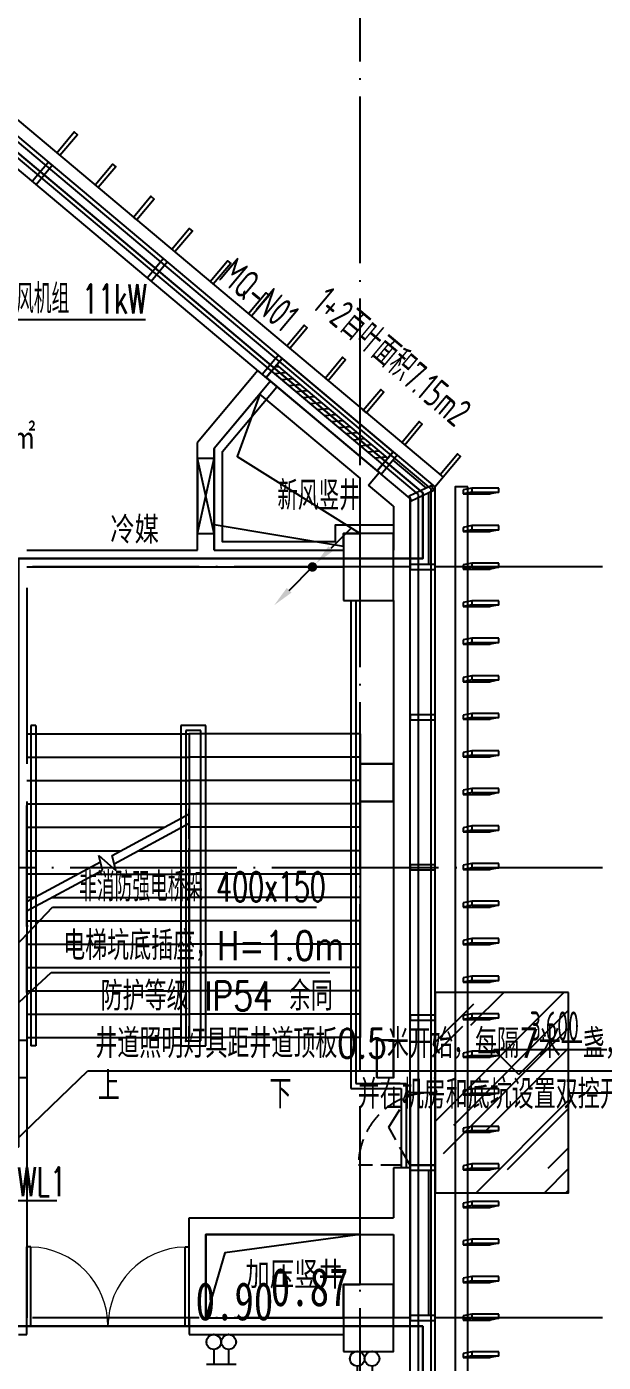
# Model space of a CAD drawing. Extents: x -228436 to 663611, y -207485 to 163917.
# Drawn here: x 53500 to 60417, y 70869 to 86875 of the extents above; entities that cross this region are included whole.
import ezdxf
from ezdxf.enums import TextEntityAlignment as Align

# ---------------------------------------------------------------- set-up
doc = ezdxf.new("R2010")
doc.units = 0
doc.header["$LTSCALE"] = 1000
for name, pattern in [('13#楼幕墙$0$DASH', [0.35, 0.25, -0.1]), ('X-104 13#平面$0$ACAD_ISO05W100', [34, 24, -3, 0.5, -3, 0.5, -3]), ('X-104 13#平面$0$DOTE', [2.42, 2, -0.2, 0.02, -0.2])]:
    doc.linetypes.add(name, pattern=pattern)
doc.layers.get('0').update_dxf_attribs({"linetype": 'CONTINUOUS'})
for name, color, linetype in [('13#楼幕墙$0$A-C_幕墙龙骨', 8, 'CONTINUOUS'), ('13#楼幕墙$0$A-C_玻璃幕墙', 8, 'CONTINUOUS'), ('13#楼幕墙$0$A-C_窗', 8, 'CONTINUOUS'), ('13#楼幕墙$0$A-TECH_结构', 8, 'CONTINUOUS'), ('13#楼幕墙$0$A-金属背板', 8, 'CONTINUOUS'), ('13#楼幕墙$0$D-铝板', 8, 'CONTINUOUS'), ('DIM-动力', 80, 'CONTINUOUS'), ('DIM-插座', 80, 'CONTINUOUS'), ('DIM-箱柜', 80, 'CONTINUOUS'), ('EQUIP-照明', 80, 'CONTINUOUS'), ('LWIRE', 80, 'CONTINUOUS'), ('X-104 13#平面$0$01-标注_标高', 8, 'CONTINUOUS'), ('X-104 13#平面$0$01-标注_符号', 8, 'CONTINUOUS'), ('X-104 13#平面$0$02-TEXT_房间', 9, 'CONTINUOUS'), ('X-104 13#平面$0$02-TEXT_标注', 8, 'CONTINUOUS'), ('X-104 13#平面$0$A-C_玻璃幕墙', 8, 'CONTINUOUS'), ('X-104 13#平面$0$A-E_栏杆', 8, 'CONTINUOUS'), ('X-104 13#平面$0$A-E_电梯', 8, 'CONTINUOUS'), ('X-104 13#平面$0$A-SUR_保温', 8, 'CONTINUOUS'), ('X-104 13#平面$0$A-TECH_暖通', 6, 'CONTINUOUS'), ('X-104 13#平面$0$A-TECH_结构', 8, 'CONTINUOUS'), ('X-104 13#平面$0$A_AXIS-轴线', 8, 'X-104 13#平面$0$DOTE'), ('X-104 13#平面$0$A_STR-砌块墙', 7, 'CONTINUOUS'), ('X-104 13#平面$0$A_STR-砼柱', 7, 'CONTINUOUS'), ('X-104 13#平面$0$DIM_SYMB', 3, 'CONTINUOUS'), ('X-104 13#平面$0$DOOR_FIRE', 8, 'CONTINUOUS'), ('X-104 13#平面$0$EH_玻璃', 8, 'CONTINUOUS'), ('X-104 13#平面$0$s-colu', 40, 'CONTINUOUS')]:
    doc.layers.add(name, color=color, linetype=linetype)
doc.layers.add('X-104 13#平面$0$000套内', color=8, linetype='CONTINUOUS', lineweight=30, plot=False)
doc.layers.add('X-104 13#平面$0$04-不打印_辅助线', color=8, linetype='CONTINUOUS', plot=False)
doc.styles.add('_TEL_DIM', font='ROMANS2', dxfattribs={"width": 0.8, "height": 3.5, "bigfont": 'HZDF2'})
doc.styles.get("Standard").update_dxf_attribs({"font": 'GBENOR', "bigfont": 'GBCBIG'})
doc.styles.add('X-104 13#平面$0$_TCH_DIM', font='ros1.shx', dxfattribs={"width": 0.8, "bigfont": 'jd.shx'})
doc.styles.add('X-104 13#平面$0$_TCH_SPACE', font='STXIHEI.TTF', dxfattribs={"width": 0.75, "height": 5})
doc.styles.add('X-104 13#平面$0$Standard', font='ros1.shx', dxfattribs={"width": 0.75, "bigfont": 'jd.shx'})

# ---------------------------------------------------------------- blocks, each defined once
blk = doc.blocks.new('*U152')
h = blk.add_hatch()
h.set_pattern_fill('ANSI31', color=256, scale=50)
h.set_pattern_definition([(45, (-56212.376, 120006.8), (-56.1266, 56.1266), [])])
h.paths.add_polyline_path([(-1740, 100), (0, 100), (0, 200), (-1740, 200)])
for points in [[(-1740, 0), (0, 0), (0, 300), (-1740, 300)], [(-1740, 100), (0, 100), (0, 200), (-1740, 200)]]:
    blk.add_lwpolyline(points, close=True)
blk = doc.blocks.new('13#楼幕墙$0$llllei')
for p, q in [((325, 50), (0, 50)), ((0, 50), (0, 0)), ((0, 0), (325, 0)), ((325, 0), (325, 50))]:
    blk.add_line(p, q)
for points in [[(0, 50), (-105, 29)], [(-105, 29), (-105, -21)], [(0, 0), (-105, -21)], [(325, 0), (220, -21)], [(-105, -21), (220, -21)]]:
    blk.add_lwpolyline(points)
blk = doc.blocks.new('13#楼幕墙$0$eeeessew')
blk.add_lwpolyline([(50, 0), (0, 0), (0, 325), (50, 325)], close=True)
blk = doc.blocks.new('13#楼幕墙$0$A$C7A413A1D')
blk.add_lwpolyline([(-70, -300), (-10, -300), (-10, 0), (-70, 0)], close=True)
blk = doc.blocks.new('13#楼幕墙$0$A$C2B4E24BF')
at = {"linetype": '13#楼幕墙$0$DASH'}
for points in [[(5, 50), (5, 920)], [(5, 300), (460, 557), (875, 300)]]:
    blk.add_lwpolyline(points, dxfattribs=at)
blk.add_lwpolyline([(5, 0), (875, 0), (875, 300), (5, 300)], close=True)
blk.add_arc((5, 50), 870, 0, 90, dxfattribs=at)
blk = doc.blocks.new('13#楼幕墙')
at = {"layer": '13#楼幕墙$0$A-C_玻璃幕墙'}
for p, q in [((58400, 81360), (53293, 85645)), ((58350, 81337), (53288, 85584)), ((58200, 81267), (53272, 85402)), ((58350, 61350), (58350, 81337)), ((58400, 61300), (58400, 81360)), ((58200, 61500), (58200, 81267)), ((58790, 80940), (58790, 81228))]:
    blk.add_line(p, q, dxfattribs=at)
at = {"layer": '13#楼幕墙$0$A-TECH_结构'}
blk.add_lwpolyline([(4402, 77600), (-600, 77600), (-600, 60000), (21800, 60000), (21800, 61600), (58100, 61600), (58100, 81220), (53261, 85280), (38100, 76527), (38100, 72300), (12410, 72300), (4402, 77600)], dxfattribs=at)
at = {"layer": '13#楼幕墙$0$A-金属背板'}
for p, q in [((57892, 81681), (58293, 81345)), ((58320, 81292), (58320, 80430)), ((58320, 73160), (58320, 71430))]:
    blk.add_line(p, q, dxfattribs=at)
at = {"layer": '13#楼幕墙$0$D-铝板'}
blk.add_lwpolyline([(53309, 85827), (58496, 81475), (58400, 81360), (53293, 85645)], dxfattribs=at)
blk.add_lwpolyline([(58790, 81360), (58640, 81360), (58640, 61200), (58790, 61050), (58790, 81360)], close=True, dxfattribs=at)
at = {"layer": '13#楼幕墙$0$A-C_幕墙龙骨'}
for p, rotation in [((53815, 85207), 319.9999999999213), ((55194, 84050), 319.9999999999213), ((56573, 82893), 319.9999999999213), ((57951, 81736), 319.9999999999213), ((58083, 81256), 115.488553916933), ((58100, 80440), 90), ((58100, 78640), 90), ((58100, 76840), 90), ((58100, 75040), 90), ((58100, 73240), 90), ((58100, 71440), 90)]:
    blk.add_blockref('13#楼幕墙$0$A$C7A413A1D', p, dxfattribs=dict(at, rotation=rotation))
at = {"layer": '13#楼幕墙$0$A-C_窗'}
for name, p, rotation in [('*U152', (56565, 82900), 140.0000000000023), ('13#楼幕墙$0$A$C2B4E24BF', (58400, 73225), 90)]:
    blk.add_blockref(name, p, dxfattribs=dict(at, rotation=rotation))
at = {"layer": '13#楼幕墙$0$D-铝板', "rotation": 320.000000000001}
for p in [(53861, 85364), (54321, 84978), (54781, 84593), (55240, 84207), (55700, 83821), (56160, 83436), (56619, 83050), (57079, 82664), (57538, 82279), (57998, 81893), (58458, 81507)]:
    blk.add_blockref('13#楼幕墙$0$eeeessew', p, dxfattribs=at)
at = {"layer": '13#楼幕墙$0$D-铝板'}
for p in [(58840, 81296), (58840, 80846), (58840, 80396), (58840, 79946), (58840, 79496), (58840, 79046), (58840, 78596), (58840, 78146), (58840, 77696), (58840, 77246), (58840, 76796), (58840, 76346), (58840, 75896), (58840, 75446), (58840, 74996), (58840, 74546), (58840, 74096), (58840, 73646), (58840, 73196), (58840, 72746), (58840, 72296), (58840, 71846), (58840, 71396), (58840, 70946)]:
    blk.add_blockref('13#楼幕墙$0$llllei', p, dxfattribs=at)
blk = doc.blocks.new('X-104 13#平面$0$轴网')
at = {"layer": 'X-104 13#平面$0$A_AXIS-轴线', "linetype": 'X-104 13#平面$0$DOTE'}
for p, q in [((57500, -7401), (57500, 24620.3)), ((60408.4, 18000), (-2925, 18000)), ((60408.4, 9000), (-2925, 9000))]:
    blk.add_line(p, q, dxfattribs=at)
blk = doc.blocks.new('*U102')
blk.add_lwpolyline([(200, 0), (200, 900), (0, 900), (0, 0), (200, 0), (0, 900), (0, 0), (200, 900)])
blk = doc.blocks.new('X-104 13#平面$0$$DorLib2D$00000002')
for p, q in [((-0.5, 0), (-0.5, 0.4875)), ((-0.475, 0.4875), (-0.5, 0.4875)), ((-0.475, 0), (-0.475, 0.4875)), ((0.475, 0), (0.475, 0.4875)), ((0.475, 0.4875), (0.5, 0.4875)), ((0.5, 0), (0.5, 0.4875)), ((-0.5, 0), (-0.475, 0)), ((0.5, 0), (0.475, 0))]:
    blk.add_line(p, q)
at = {"lineweight": 13}
for centre, start, end in [((-0.4875, 0), 0, 88.53072), ((0.4875, 0), 91.46928, 180)]:
    blk.add_arc(centre, 0.4875, start, end, dxfattribs=at)
blk = doc.blocks.new('_FZHK')
blk.add_lwpolyline([(-0.5, -0.5), (0.5, -0.5), (0.5, 0.5), (-0.5, 0.5)], close=True)
blk = doc.blocks.new('X-104 13#平面')
at = {"layer": 'X-104 13#平面$0$EH_玻璃'}
h = blk.add_hatch(dxfattribs=at)
h.set_pattern_fill('AR-RROOF', color=256, scale=600, angle=45)
h.set_pattern_definition([(45, (0, 0), (646.5784, 1724.209), [11430, -1524, 3810, -762]), (45, (447.2, 986), (-1255.44, 177.809), [2286, -251.46, 4572, -571.5]), (45, (-188.6, 727.4), (2440.8336, 3162.8462), [6096, -1066.8, 3048, -762])])
h.paths.add_polyline_path([(60000, 75300), (58400, 75300), (58400, 72900), (60000, 72900)])
at = {"layer": 'X-104 13#平面$0$000套内'}
blk.add_lwpolyline([(4100, 77750), (4100, 68700), (-750, 68700), (-750, 59850), (21950, 59850), (21950, 61450), (58250, 61450), (58250, 71300), (48400, 71300), (48400, 73450), (53400, 73450), (53400, 80500), (58250, 80500), (58250, 81290.1), (53289, 85452.6), (37950, 76613.3), (37950, 72450), (12454.9, 72450), (4447.4, 77750)], close=True, dxfattribs=at)
at = {"layer": 'X-104 13#平面$0$01-标注_标高'}
for p, q in [((59404.2, 74318.4), (59104.2, 74618.4)), ((59104.2, 74618.4), (60460.7, 74618.4)), ((59404.2, 74318.4), (59704.2, 74618.4))]:
    blk.add_line(p, q, dxfattribs=at)
at = {"layer": 'X-104 13#平面$0$01-标注_符号'}
for p, q in [((60000, 74100), (60358.6, 74100)), ((60358.6, 74100), (61776, 74100))]:
    blk.add_line(p, q, dxfattribs=at)
at = {"layer": 'X-104 13#平面$0$A-C_玻璃幕墙'}
blk.add_lwpolyline([(60000, 75300), (58400, 75300), (58400, 72900), (60000, 72900)], close=True, dxfattribs=at)
at = {"layer": 'X-104 13#平面$0$A-E_栏杆'}
for p, q in [((57390, 80000), (57390, 74150)), ((57450, 80000), (57450, 74210)), ((53550, 78500), (53550, 74660)), ((53610, 78500), (53550, 78500)), ((53610, 78500), (53610, 74660)), ((55350, 78500), (55350, 74660)), ((55650, 78500), (55350, 78500)), ((55410, 78440), (55410, 74720)), ((55590, 78440), (55410, 78440)), ((55590, 74720), (55590, 78440)), ((55650, 74660), (55650, 78500)), ((53610, 74660), (53550, 74660)), ((55350, 74660), (55650, 74660)), ((55410, 74720), (55590, 74720)), ((57390, 74150), (57990, 74150)), ((57450, 74210), (58050, 74210)), ((57990, 74150), (57990, 73200)), ((58050, 74210), (58050, 73200)), ((58050, 73200), (57990, 73200))]:
    blk.add_line(p, q, dxfattribs=at)
at = {"layer": 'X-104 13#平面$0$A-E_电梯'}
for p, q in [((57900, 80000), (57900, 74760)), ((53500, 78400), (55450, 78400)), ((55450, 78400), (55450, 74760)), ((57500, 78400), (55450, 78400)), ((57500, 78400), (57500, 74760)), ((53500, 78120), (55450, 78120)), ((57500, 78120), (55450, 78120)), ((53500, 77840), (55450, 77840)), ((57500, 77840), (55450, 77840)), ((53500, 77560), (55450, 77560)), ((53500, 76090.8), (53500, 77540)), ((57500, 77560), (55450, 77560)), ((55450, 77142.8), (55450, 77500)), ((54524.6, 76943.5), (55450, 77442.8)), ((54548.5, 76842.8), (55450, 77329.2)), ((53500, 77280), (55148.2, 77280)), ((57500, 77280), (55450, 77280)), ((53500, 77000), (54629.2, 77000)), ((54839.8, 77000), (55450, 77000)), ((55450, 75300), (55450, 77029.2)), ((57500, 77000), (55450, 77000)), ((53500, 76390.8), (54384, 76867.7)), ((54407.9, 76767), (54366.7, 76940.6)), ((54366.7, 76940.6), (54567.7, 76761.8)), ((54567.7, 76761.8), (54524.6, 76943.5)), ((53500, 76277.2), (54407.9, 76767)), ((54110.2, 76720), (53500, 76720)), ((54320.8, 76720), (55450, 76720)), ((57500, 76720), (55450, 76720)), ((53591.2, 76440), (53500, 76440)), ((53801.8, 76440), (55450, 76440)), ((57500, 76440), (55450, 76440)), ((53500, 76160), (55450, 76160)), ((53500, 76100), (53517, 76100)), ((55450, 76160), (55450, 75300)), ((57500, 76160), (55450, 76160)), ((53500, 75300), (53500, 75977.2)), ((53500, 75880), (55450, 75880)), ((57500, 75880), (55450, 75880)), ((53500, 75600), (55450, 75600)), ((57500, 75600), (55450, 75600)), ((53500, 75320), (55450, 75320)), ((57500, 75320), (55450, 75320)), ((53500, 75040), (55450, 75040)), ((57500, 75040), (55450, 75040)), ((53500, 74760), (55450, 74760)), ((57500, 74760), (55450, 74760))]:
    blk.add_line(p, q, dxfattribs=at)
blk.add_lwpolyline([(57900, 80000), (57900, 76140)], dxfattribs=at)
at = {"layer": 'X-104 13#平面$0$A-SUR_保温'}
blk.add_lwpolyline([(57900, 80900), (57200, 80900), (57200, 80700), (55850, 80700), (55850, 81783.2), (56502.3, 82560.6)], dxfattribs=at)
at = {"layer": 'X-104 13#平面$0$A-TECH_结构'}
blk.add_lwpolyline([(58100, 61600), (58100, 81220), (53261.3, 85280.2), (38100, 76526.8), (38100, 72300), (12409.7, 72300), (4402.3, 77600), (-600, 77600), (-600, 60000), (21800, 60000), (21800, 61600)], close=True, dxfattribs=at)
at = {"layer": 'X-104 13#平面$0$A_AXIS-轴线', "linetype": 'X-104 13#平面$0$DOTE'}
blk.add_line((39500, 76800), (60408.4, 76800), dxfattribs=at)
at = {"layer": 'X-104 13#平面$0$A_STR-砌块墙'}
for p, q in [((56272.5, 82753.4), (55550, 81892.3)), ((56425.7, 82624.9), (56272.5, 82753.4)), ((56425.7, 82624.9), (55750, 81819.6)), ((55550, 80600), (55550, 81892.3)), ((55750, 80600), (55750, 81819.6)), ((57599.5, 81378.9), (57728, 81532.1)), ((58100, 81220), (57728, 81532.1)), ((57900, 81126.8), (57599.5, 81378.9)), ((58100, 81220), (58100, 80500)), ((57900, 81126.8), (57900, 80600)), ((53500, 80600), (55550, 80600)), ((55750, 80600), (57300, 80600)), ((53500, 80400), (55650, 80400)), ((55650, 80400), (57300, 80400)), ((57900, 80400), (57900, 80400)), ((58100, 80400), (57900, 80400)), ((58100, 80500), (58100, 80400)), ((53500, 80150), (53500, 78040)), ((53500, 77590), (53500, 77300)), ((53500, 77300), (53500, 74730)), ((53500, 74280), (53500, 73450)), ((53500, 73450), (53500, 71400)), ((57900, 73200), (57900, 72600)), ((58100, 73200), (57900, 73200)), ((58100, 73200), (58100, 72550)), ((55450, 71400), (55450, 72600)), ((55450, 72600), (57900, 72600)), ((58100, 72550), (58100, 71400)), ((55650, 71400), (55650, 72400)), ((55650, 72400), (57900, 72400)), ((57900, 72400), (57900, 71400)), ((53500, 71200), (53500, 71400)), ((55450, 71400), (55450, 71200)), ((55650, 71400), (57300, 71400)), ((58100, 71400), (57900, 71400)), ((53400, 71200), (53500, 71200)), ((55450, 71200), (55600, 71200)), ((55600, 71200), (57300, 71200))]:
    blk.add_line(p, q, dxfattribs=at)
at = {"layer": 'X-104 13#平面$0$DIM_SYMB'}
for points in [[(56297.2, 82471.7), (55750, 81819.6), (55750, 80907.6), (57300, 80648.9), (57300, 80800), (57500, 80800), (57500, 81462.5), (56297.2, 82471.7), (56023.7, 81722.2), (57500, 80800)], [(57500, 72399.9), (55650, 72399.9), (55650, 71400), (57300, 71400), (57300, 71800), (57500, 71800), (57500, 72399.9), (55878.6, 72181.2), (55650, 71400)]]:
    blk.add_lwpolyline(points, dxfattribs=at)
for points in [[(56525, 74365.4, 0, 0, 0), (56525, 79400, 0, 0, 0), (54475, 79400, 0, 0, 0), (54475, 77240, 80, 0, 0), (54475, 76940, 0, 0, 0)], [(54475, 74460, 0, 0, 0), (54475, 76267, 80, 0, 0), (54475, 76567, 0, 0, 0)]]:
    blk.add_lwpolyline(points, format="xyseb", dxfattribs=at)
at = {"layer": 'X-104 13#平面$0$s-colu'}
for points in [[(57500, 78040), (57900, 78040), (57900, 77590), (57500, 77590)], [(53300.2, 74278), (53300.2, 74728), (53500.2, 74728), (53500.2, 74278)], [(57700, 74278), (57700, 74728), (57900, 74728), (57900, 74278)]]:
    blk.add_lwpolyline(points, close=True, dxfattribs=at)
blk.add_blockref('X-104 13#平面$0$轴网', (0, 62400))
at = {"layer": 'X-104 13#平面$0$A-TECH_暖通'}
blk.add_blockref('*U102', (55550, 80800), dxfattribs=at)
at = {"layer": 'X-104 13#平面$0$A-TECH_结构'}
blk.add_blockref('13#楼幕墙', (0, 0), dxfattribs=at)
at = {"layer": 'X-104 13#平面$0$A_STR-砼柱'}
for p, xscale, yscale, zscale in [((57600, 80400), 600, 800, 800), ((57700, 77815), 400, 450, 450), ((57800, 74505), 200, 450, 450), ((57600, 71400), 600, 800, 800)]:
    blk.add_blockref('_FZHK', p, dxfattribs=dict(at, xscale=xscale, yscale=yscale, zscale=zscale))
at = {"layer": 'X-104 13#平面$0$DOOR_FIRE', "xscale": 1950, "yscale": 1950, "zscale": 200}
blk.add_blockref('X-104 13#平面$0$$DorLib2D$00000002', (54475, 71300), dxfattribs=at)
at = {"layer": 'X-104 13#平面$0$01-标注_标高', "color": 7, "style": 'X-104 13#平面$0$_TCH_DIM', "width": 0.64}
blk.add_text('3.600', height=350, dxfattribs=at).set_placement((59534.7, 74723.4))
at = {"layer": 'X-104 13#平面$0$01-标注_符号', "style": 'X-104 13#平面$0$_TCH_SPACE', "width": 0.75}
blk.add_text('建筑面积28.33㎡', height=285.43, dxfattribs=at).set_placement((51419.6, 81817.7))
at = {"layer": 'X-104 13#平面$0$02-TEXT_房间', "style": 'X-104 13#平面$0$_TCH_SPACE', "width": 0.75}
for s, p in [('冷媒', (54502.5, 80711.8)), ('加压竖井', (56124.1, 71784.2))]:
    blk.add_text(s, height=285.43, dxfattribs=at).set_placement(p)
at = {"layer": 'X-104 13#平面$0$02-TEXT_标注', "linetype": 'X-104 13#平面$0$ACAD_ISO05W100', "style": 'X-104 13#平面$0$Standard', "width": 0.75}
blk.add_text('MQ-N01', height=350, rotation=320.00048, dxfattribs=at).set_placement((55784.8, 83858))
at = {"layer": 'X-104 13#平面$0$02-TEXT_标注', "style": 'X-104 13#平面$0$Standard', "width": 0.75}
blk.add_text('新风竖井', height=347.29, dxfattribs=at).set_placement((56506, 81081.5))
at = {"layer": 'X-104 13#平面$0$04-不打印_辅助线', "style": 'X-104 13#平面$0$Standard', "width": 0.75}
blk.add_text('1+2百叶面积7.15m2', height=347.287, rotation=320, dxfattribs=at).set_placement((56909.7, 83513.5))
at = {"layer": 'X-104 13#平面$0$04-不打印_辅助线', "style": 'X-104 13#平面$0$_TCH_SPACE', "width": 0.75}
for s, p in [('0.87', (56428.4, 71542.6)), ('0.90', (55526, 71372.7))]:
    blk.add_text(s, height=456.68, dxfattribs=at).set_placement(p)
at = {"layer": 'X-104 13#平面$0$DIM_SYMB', "color": 7, "style": 'X-104 13#平面$0$_TCH_DIM', "width": 0.8}
for s, p in [('上', (54352.4, 74005)), ('下', (56413.2, 73910.4))]:
    blk.add_text(s, height=347.3, dxfattribs=at).set_placement(p)
blk = doc.blocks.new('104 13#平面')
blk.add_line((55750, 81820), (55750, 80600))
blk.add_blockref('X-104 13#平面', (0, 0))
blk = doc.blocks.new('$equip$00002672')
for p, q in [((0.222, 0.889), (-0.222, 0.889)), ((0, 0.444), (0, 0.889))]:
    blk.add_line(p, q)
blk.add_circle((0, 0.222), 0.222)
for p in [(0, 0.889), (-0.222, 0.222), (0, 0), (0.222, 0.222)]:
    blk.add_point(p)
at = {"color": 7, "style": '_TEL_DIM', "flags": 1}
for tag in ['A', 'REMARK']:
    blk.add_attdef(tag, text='', height=0.00002, dxfattribs=at).set_placement((0, 0), align=Align.MIDDLE_CENTER)
blk = doc.blocks.new('$TelecSys$00000078')
for p, q in [((1.15, 1.15), (0.55, 0.55)), ((0.104, 0.104), (0.104, 0.104)), ((-0.104, -0.104), (-0.104, -0.104))]:
    blk.add_line(p, q)
at = {"const_width": 0.142}
blk.add_lwpolyline([(-0.071, 0, 1), (0.071, 0, 1)], format="xyb", close=True, dxfattribs=at)
blk.add_solid([(0.62, 0.48), (0.48, 0.62), (0.1, 0.1)])
at = {"width": 0.8, "flags": 9}
blk.add_attdef('A', (0, 0), '', height=0.00002, dxfattribs=at)
blk = doc.blocks.new('$TelecSys$00000080')
for p, q in [((-0.7, -0.7), (0, 0)), ((0.104, 0.104), (0.104, 0.104)), ((-0.104, -0.104), (-0.104, -0.104))]:
    blk.add_line(p, q)
at = {"const_width": 0.142}
blk.add_lwpolyline([(0.071, 0, 1), (-0.071, 0, 1)], format="xyb", close=True, dxfattribs=at)
blk.add_solid([(-0.63, -0.77), (-0.77, -0.63), (-1.15, -1.15)])
at = {"width": 0.8, "flags": 9}
blk.add_attdef('A', (0, 0), '', height=0.00002, rotation=180, dxfattribs=at)

msp = doc.modelspace()

# ---------------------------------------------------------------- linework, layer by layer
at = {"layer": 'DIM-动力'}
msp.add_line((52929.1, 83366.1), (54925.9, 83366.1), dxfattribs=at)
at = {"layer": 'DIM-插座', "color": 80}
for p, q in [((51177.4, 73123.2), (53793.5, 75539.7)), ((53793.5, 75539.7), (57137.5, 75539.7)), ((53122.3, 73293.4), (54231.6, 74361.6)), ((54231.6, 74361.6), (62137.9, 74361.6))]:
    msp.add_line(p, q, dxfattribs=at)
msp.add_lwpolyline([(53300, 72808.1), (53861.2, 72808.1)], dxfattribs=at)
at = {"layer": 'DIM-箱柜', "color": 80}
for p, q in [((50600, 72949.5), (53808.6, 76321.9)), ((53808.6, 76321.9), (56976.7, 76321.9))]:
    msp.add_line(p, q, dxfattribs=at)

# ---------------------------------------------------------------- block references
msp.add_blockref('104 13#平面', (0, 0))
at = {"layer": 'EQUIP-照明', "color": 80, "xscale": 400, "yscale": 400, "zscale": 400, "rotation": 180}
for p in [(55744.2, 71200), (55922, 71200), (57464.9, 71000), (57642.6, 71000)]:
    msp.add_blockref('$equip$00002672', p, dxfattribs=at)
at = {"layer": 'LWIRE', "color": 80, "xscale": 400, "yscale": 400, "zscale": 400}
for name in ['$TelecSys$00000078', '$TelecSys$00000078', '$TelecSys$00000080']:
    msp.add_blockref(name, (56927.2, 80400), dxfattribs=at)

# ---------------------------------------------------------------- texts
at = {"layer": 'DIM-动力', "color": 7, "style": '_TEL_DIM', "width": 0.64}
msp.add_text('新风机组 11kW', height=350, dxfattribs=at).set_placement((53159.6, 83438.9))
at = {"layer": 'DIM-插座', "color": 7, "style": '_TEL_DIM'}
for s, height, width, p in [('电梯坑底插座，H=1.0m', 347.244, 0.8, (53937.6, 75688.8)), ('防护等级 IP54 余同', 347.244, 0.8, (54386.2, 75084.7)), ('井道照明灯具距井道顶板0.5米开始，每隔7米一盏，25W/盏；', 347.244, 0.8, (54323.4, 74516.2)), ('并在机房和底坑设置双控开关（余同）', 347.244, 0.8, (57471.3, 73906.6)), ('WL1', 350, 0.64, (53387.5, 72858.1))]:
    msp.add_text(s, height=height, dxfattribs=dict(at, width=width)).set_placement(p)
at = {"layer": 'DIM-箱柜', "color": 7, "style": '_TEL_DIM', "width": 0.64}
msp.add_text('非消防强电桥架 400x150', height=350, dxfattribs=at).set_placement((54129.5, 76391.9))

doc.saveas('drawing.dxf')
